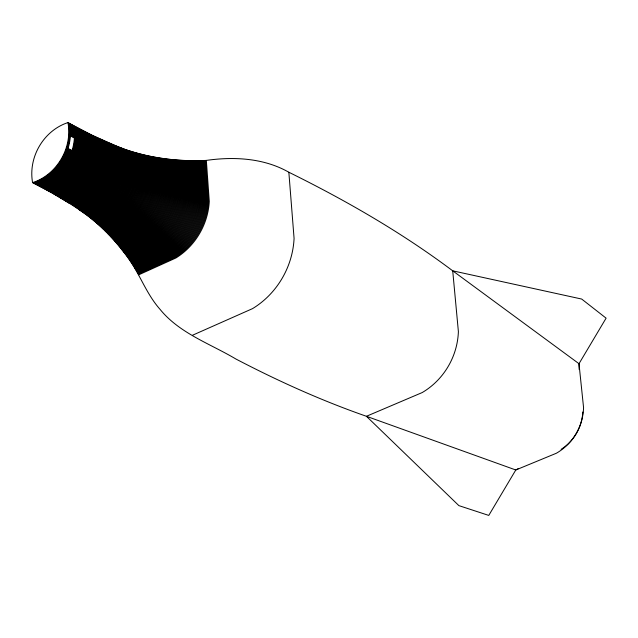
<?xml version="1.0" encoding="UTF-8"?>
<svg xmlns="http://www.w3.org/2000/svg" width="638" height="638" viewBox="0 0 638 638"><rect width="100%" height="100%" fill="white"/><g stroke="black" fill="none" stroke-linecap="round" stroke-linejoin="round"><path stroke-width="0.96" d="M518.415 468.555L515.791 469.983L488.772 515.416L458.881 505.623L366.427 416.287C321.48 400.616 277.977 380.982 235.805 358.963C209.982 343.603 179.517 333.355 160.018 309.31C144.802 292.156 138.382 269.459 123.652 251.962C111.028 235.486 95.931 220.78 78.578 209.328L91.872 203.163A49.03 43.272 -61.9 0 0 116.929 160.656L115.988 145.871L91.784 135.104L67.947 122.584A49.014 42.842 -61.9 0 1 32.586 182.62L51.909 192.867L69.989 203.705L82.43 197.916A48.695 42.898 -61.9 0 0 107.312 155.712L106.442 141.851M42.411 187.668L53.496 182.476A48.671 42.626 -61.9 0 0 78.362 140.28L77.621 127.903M42.977 187.971L54.078 182.771A48.655 42.626 -61.9 0 0 78.929 140.591L78.187 128.206M43.544 188.274L54.653 183.074A48.648 42.618 -61.9 0 0 79.503 140.902L78.753 128.501M44.11 188.577L55.227 183.369A48.632 42.61 -61.9 0 0 80.069 141.205L79.319 128.804M44.676 188.88L55.801 183.672A48.616 42.602 -61.9 0 0 80.635 141.516L79.886 129.099M45.234 189.183L56.375 183.967A48.608 42.594 -61.9 0 0 81.209 141.827L80.46 129.402M45.8 189.486L56.949 184.27A48.592 42.594 -61.9 0 0 81.776 142.138L81.026 129.697M46.359 189.789L57.524 184.565A48.584 42.587 -61.9 0 0 82.342 142.449L81.592 129.993M46.925 190.1L58.098 184.868A48.576 42.587 -61.9 0 0 82.916 142.76L82.158 130.288M47.483 190.403L58.672 185.172A48.568 42.579 -61.9 0 0 83.482 143.064L82.725 130.575M48.041 190.706L59.246 185.467A48.552 42.579 -61.9 0 0 84.049 143.375L83.291 130.87M48.592 191.017L59.82 185.77A48.544 42.571 -61.9 0 0 84.615 143.678L83.857 131.157M49.15 191.32L60.395 186.073A48.536 42.571 -61.9 0 0 85.189 143.989L84.423 131.444M49.708 191.631L60.961 186.368A48.528 42.571 -61.9 0 0 85.755 144.292L84.99 131.739M50.258 191.942L61.535 186.671A48.528 42.571 -61.9 0 0 86.321 144.603L85.556 132.026M50.809 192.245L62.109 186.974A48.52 42.571 -61.9 0 0 86.896 144.906L86.13 132.305M51.359 192.556L62.676 187.269A48.512 42.571 -61.9 0 0 87.462 145.217L86.696 132.592M51.909 192.867L63.25 187.572A48.512 42.571 -61.9 0 0 88.028 145.52L87.262 132.879M52.46 193.178L63.816 187.875A48.504 42.571 -61.9 0 0 88.594 145.823L87.829 133.159M53.01 193.489L64.39 188.178A48.504 42.571 -61.9 0 0 89.16 146.126L88.387 133.438M53.56 193.8L64.956 188.481A48.496 42.571 -61.9 0 0 89.735 146.437L88.953 133.717M54.102 194.112L65.523 188.776A48.496 42.579 -61.9 0 0 90.301 146.74L89.519 133.996M54.645 194.423L66.097 189.079A48.496 42.579 -61.9 0 0 90.867 147.043L90.086 134.275M55.195 194.742L66.663 189.382A48.488 42.587 -61.9 0 0 91.433 147.346L90.652 134.554M55.737 195.053L67.229 189.685A48.488 42.587 -61.9 0 0 92.008 147.649L91.218 134.833M56.28 195.364L67.795 189.988A48.488 42.594 -61.9 0 0 92.574 147.952L91.784 135.104M56.814 195.683L68.37 190.291A48.488 42.594 -61.9 0 0 93.14 148.255L92.35 135.376M57.356 195.994L68.936 190.595A48.496 42.602 -61.9 0 0 93.706 148.558L92.917 135.647M57.898 196.313L69.502 190.898A48.496 42.61 -61.9 0 0 94.272 148.861L93.483 135.918M58.433 196.624L70.068 191.201A48.496 42.618 -61.9 0 0 94.839 149.156L94.041 136.189M58.967 196.943L70.635 191.504A48.496 42.626 -61.9 0 0 95.413 149.459L94.607 136.46M59.501 197.262L71.193 191.807A48.504 42.634 -61.9 0 0 95.979 149.763L95.174 136.731M60.036 197.581L71.759 192.11A48.504 42.642 -61.9 0 0 96.545 150.066L95.74 136.995M60.57 197.9L72.325 192.421A48.512 42.65 -61.9 0 0 97.112 150.361L96.306 137.258M61.104 198.211L72.892 192.724A48.52 42.658 -61.9 0 0 97.678 150.664L96.864 137.521M61.639 198.53L73.458 193.027A48.52 42.666 -61.9 0 0 98.244 150.959L97.431 137.784M62.165 198.849L74.016 193.33A48.528 42.674 -61.9 0 0 98.81 151.262L97.997 138.047M62.691 199.176L74.582 193.633A48.536 42.69 -61.9 0 0 99.376 151.557L98.563 138.31M63.226 199.495L75.14 193.936A48.544 42.698 -61.9 0 0 99.951 151.86L99.121 138.574M63.752 199.814L75.707 194.247A48.552 42.714 -61.9 0 0 100.517 152.155L99.688 138.829M64.278 200.133L76.273 194.55A48.56 42.722 -61.9 0 0 101.083 152.458L100.254 139.092M64.797 200.46L76.831 194.853A48.568 42.738 -61.9 0 0 101.649 152.753L100.812 139.347M65.323 200.779L77.389 195.164A48.576 42.754 -61.9 0 0 102.216 153.048L101.378 139.602M65.85 201.106L77.956 195.467A48.592 42.762 -61.9 0 0 102.782 153.343L101.944 139.858M66.368 201.425L78.514 195.77A48.6 42.778 -61.9 0 0 103.348 153.638L102.503 140.105M66.886 201.752L79.072 196.081A48.608 42.794 -61.9 0 0 103.914 153.941L103.069 140.36M67.405 202.071L79.638 196.384A48.624 42.81 -61.9 0 0 104.48 154.237L103.635 140.615M67.923 202.398L80.197 196.687A48.64 42.826 -61.9 0 0 105.047 154.532L104.193 140.862M68.441 202.724L80.755 196.998A48.648 42.842 -61.9 0 0 105.613 154.827L104.76 141.11M68.96 203.051L81.313 197.302A48.663 42.858 -61.9 0 0 106.179 155.122L105.318 141.357M69.478 203.378L81.871 197.613A48.679 42.874 -61.9 0 0 106.745 155.417L105.884 141.604M70.507 204.032L82.988 198.227A48.711 42.913 -61.9 0 0 107.878 155.999L107.009 142.099M71.017 204.359L83.546 198.53A48.727 42.929 -61.9 0 0 108.444 156.294L107.567 142.338M71.528 204.686L84.104 198.841A48.743 42.953 -61.9 0 0 109.01 156.589L108.133 142.585M72.038 205.013L84.663 199.152A48.759 42.969 -61.9 0 0 109.576 156.884L108.691 142.824M72.549 205.34L85.213 199.455A48.775 42.993 -61.9 0 0 110.143 157.171L109.257 143.064M73.059 205.675L85.771 199.766A48.791 43.009 -61.9 0 0 110.709 157.466L109.816 143.303M73.561 206.002L86.329 200.069A48.815 43.033 -61.9 0 0 111.275 157.761L110.382 143.542M74.072 206.329L86.888 200.38A48.831 43.057 -61.9 0 0 111.841 158.049L110.94 143.781M74.574 206.664L87.438 200.691A48.855 43.073 -61.9 0 0 112.408 158.344L111.506 144.013M75.077 206.991L87.996 201.002A48.871 43.097 -61.9 0 0 112.974 158.631L112.065 144.252M112.623 144.483L113.54 158.926A48.895 43.121 -61.9 0 1 88.546 201.305L75.579 207.326L76.082 207.661L89.105 201.616A48.919 43.145 -61.9 0 0 114.106 159.213L113.189 144.714M77.086 208.323L90.213 202.238A48.959 43.193 -61.9 0 0 115.231 159.795L114.306 145.177M77.589 208.658L90.763 202.541A48.982 43.224 -61.9 0 0 115.797 160.082L114.872 145.408M78.083 208.993L91.314 202.852A49.006 43.248 -61.9 0 0 116.363 160.369L115.43 145.639M79.08 209.663L92.422 203.474A49.054 43.296 -61.9 0 0 117.496 160.943L116.555 146.094L115.988 145.871M79.575 209.998L92.973 203.785A49.086 43.328 -61.9 0 0 118.062 161.239L117.113 146.317L116.555 146.094M80.069 210.333L93.523 204.096A49.11 43.352 -61.9 0 0 118.628 161.526L117.671 146.541L117.113 146.317M80.563 210.668L94.073 204.407A49.134 43.384 -61.9 0 0 119.186 161.813L118.229 146.764L117.671 146.541M81.05 211.011L94.623 204.718A49.166 43.408 -61.9 0 0 119.753 162.1L118.796 146.987L118.229 146.764M81.544 211.345L95.174 205.029A49.19 43.44 -61.9 0 0 120.319 162.387L119.354 147.211L118.796 146.987M82.031 211.68L95.724 205.34A49.222 43.472 -61.9 0 0 120.885 162.674L119.912 147.434L119.354 147.211M82.525 212.023L96.274 205.651A49.246 43.504 -61.9 0 0 121.451 162.953L120.47 147.649L119.912 147.434M83.012 212.358L96.824 205.962A49.278 43.528 -61.9 0 0 122.017 163.24L121.037 147.872L120.47 147.649M83.498 212.701L97.375 206.273A49.309 43.559 -61.9 0 0 122.576 163.527L121.595 148.088L121.037 147.872M83.985 213.036L97.925 206.584A49.341 43.591 -61.9 0 0 123.142 163.814L122.153 148.303L121.595 148.088M84.471 213.379L98.475 206.895A49.365 43.623 -61.9 0 0 123.708 164.102L122.711 148.518L122.153 148.303M84.958 213.722L99.018 207.206A49.397 43.655 -61.9 0 0 124.274 164.381L123.27 148.734L122.711 148.518M85.436 214.057L99.568 207.517A49.429 43.687 -61.9 0 0 124.841 164.668L123.828 148.941L123.27 148.734M85.923 214.4L100.118 207.829A49.469 43.727 -61.9 0 0 125.399 164.947L124.386 149.156L123.828 148.941M86.616 214.942L100.94 208.315A49.533 43.791 -61.9 0 0 126.26 165.37L125.239 149.444L124.386 149.156M87.318 215.469L101.753 208.793A49.605 43.862 -61.9 0 0 127.114 165.792L126.077 149.731L125.239 149.444M88.012 216.003L102.574 209.272A49.676 43.926 -61.9 0 0 127.967 166.207L126.922 150.01L126.077 149.731M88.706 216.545L103.388 209.75A49.748 43.998 -61.9 0 0 128.82 166.63L127.767 150.289L126.922 150.01M89.392 217.087L104.209 210.237A49.82 44.07 -61.9 0 0 129.681 167.044L128.613 150.568L127.767 150.289M90.078 217.63L105.023 210.715A49.9 44.15 -61.9 0 0 130.535 167.459L129.458 150.839L128.613 150.568M90.763 218.172L105.844 211.202A49.971 44.221 -61.9 0 0 131.396 167.874L130.311 151.102L129.458 150.839M91.441 218.722L106.658 211.688A50.059 44.301 -61.9 0 0 132.249 168.296L131.157 151.365L130.311 151.102M92.119 219.273L107.479 212.175A50.139 44.381 -61.9 0 0 133.111 168.711L132.002 151.629L131.157 151.365M92.789 219.823L108.293 212.661A50.227 44.469 -61.9 0 0 133.972 169.118L132.856 151.884L132.002 151.629M93.459 220.381L109.106 213.156A50.314 44.548 -61.9 0 0 134.833 169.533L133.701 152.131L132.856 151.884M94.129 220.939L109.919 213.642A50.402 44.636 -61.9 0 0 135.695 169.947L134.554 152.386L133.701 152.131M94.791 221.498L110.741 214.137A50.498 44.732 -61.9 0 0 136.564 170.362L135.408 152.626L134.554 152.386M95.453 222.064L111.554 214.631A50.593 44.82 -61.9 0 0 137.425 170.769L136.253 152.865L135.408 152.626M96.107 222.63L112.368 215.126A50.689 44.915 -61.9 0 0 138.286 171.175L137.106 153.104L136.253 152.865M96.761 223.196L113.181 215.628A50.793 45.011 -61.9 0 0 139.156 171.59L137.96 153.335L137.106 153.104M97.415 223.771L113.995 216.123A50.896 45.107 -61.9 0 0 140.025 171.997L138.813 153.567L137.96 153.335M98.061 224.337L114.808 216.617A51 45.202 -61.9 0 0 140.894 172.404L139.674 153.79L138.813 153.567M98.707 224.919L115.622 217.119A51.104 45.306 -61.9 0 0 141.764 172.81L140.527 154.013L139.674 153.79M99.353 225.493L116.435 217.622A51.215 45.41 -61.9 0 0 142.633 173.217L141.381 154.229L140.527 154.013M99.991 226.075L117.248 218.124A51.327 45.513 -61.9 0 0 143.502 173.624L142.234 154.444L141.381 154.229M100.629 226.657L118.062 218.627A51.439 45.625 -61.9 0 0 144.371 174.03L143.095 154.651L142.234 154.444M101.259 227.248L118.875 219.137A51.55 45.729 -61.9 0 0 145.241 174.437L143.949 154.859L143.095 154.651M101.889 227.83L119.689 219.639A51.67 45.84 -61.9 0 0 146.118 174.836L144.81 155.066L143.949 154.859M102.519 228.42L120.502 220.15A51.79 45.96 -61.9 0 0 146.987 175.243L145.671 155.265L144.81 155.066M103.141 229.018L121.308 220.66A51.917 46.072 -61.9 0 0 147.864 175.641L146.533 155.457L145.671 155.265M103.763 229.616L122.121 221.171A52.037 46.191 -61.9 0 0 148.742 176.048L147.394 155.648L146.533 155.457M104.385 230.214L122.935 221.681A52.164 46.311 -61.9 0 0 149.619 176.447L148.247 155.839L147.394 155.648M104.999 230.812L123.74 222.191A52.292 46.43 -61.9 0 0 150.496 176.846L149.109 156.023L148.247 155.839M105.613 231.419L124.554 222.702A52.428 46.55 -61.9 0 0 151.373 177.244L149.978 156.198L149.109 156.023M106.219 232.017L125.367 223.22A52.555 46.678 -61.9 0 0 152.251 177.643L150.839 156.382L149.978 156.198M106.825 232.631L126.172 223.739A52.691 46.805 -61.9 0 0 153.136 178.042L151.7 156.549L150.839 156.382M107.431 233.237L126.986 224.257A52.834 46.933 -61.9 0 0 154.013 178.441L152.562 156.717L151.7 156.549M108.029 233.851L127.791 224.775A52.97 47.068 -61.9 0 0 154.898 178.839L153.431 156.884L152.562 156.717M108.627 234.465L128.605 225.294A53.113 47.204 -61.9 0 0 155.776 179.23L154.292 157.052L153.431 156.884M109.218 235.087L129.41 225.812A53.257 47.34 -61.9 0 0 156.661 179.629L155.162 157.203L154.292 157.052M109.808 235.701L130.216 226.338A53.409 47.475 -61.9 0 0 157.546 180.02L156.031 157.363L155.162 157.203M110.398 236.323L131.029 226.857A53.552 47.611 -61.9 0 0 158.431 180.418L156.892 157.514L156.031 157.363M110.988 236.953L131.835 227.383A53.704 47.754 -61.9 0 0 159.317 180.809L157.761 157.658L156.892 157.514M111.57 237.575L132.64 227.91A53.855 47.898 -61.9 0 0 160.202 181.2L158.631 157.801L157.761 157.658M112.144 238.205L133.454 228.436A54.015 48.041 -61.9 0 0 161.095 181.591L159.5 157.945L158.631 157.801M112.727 238.835L134.259 228.962A54.166 48.185 -61.9 0 0 161.98 181.982L160.369 158.08L159.5 157.945M113.301 239.473L135.065 229.497A54.326 48.336 -61.9 0 0 162.873 182.372L161.239 158.216L160.369 158.08M113.867 240.111L135.87 230.023A54.493 48.488 -61.9 0 0 163.759 182.763L162.108 158.344L161.239 158.216M114.433 240.749L136.676 230.557A54.653 48.64 -61.9 0 0 164.652 183.154L162.977 158.471L162.108 158.344M114.999 241.387L137.481 231.092A54.82 48.799 -61.9 0 0 165.545 183.545L163.854 158.591L162.977 158.471M115.566 242.033L138.286 231.626A54.988 48.951 -61.9 0 0 166.438 183.927L164.724 158.71L163.854 158.591M116.124 242.679L139.092 232.16A55.155 49.11 -61.9 0 0 167.331 184.318L165.601 158.822L164.724 158.71M116.682 243.325L139.897 232.695A55.331 49.27 -61.9 0 0 168.225 184.701L166.47 158.934L165.601 158.822M117.233 243.979L140.703 233.237A55.506 49.437 -61.9 0 0 169.118 185.092L167.347 159.045L166.47 158.934M117.783 244.633L141.508 233.771A55.681 49.597 -61.9 0 0 170.019 185.475L168.225 159.149L167.347 159.045M118.333 245.287L142.314 234.313A55.857 49.764 -61.9 0 0 170.912 185.857L169.094 159.253L168.225 159.149M118.875 245.941L143.119 234.856A56.04 49.931 -61.9 0 0 171.813 186.24L169.971 159.348L169.094 159.253M119.418 246.603L143.917 235.398A56.224 50.099 -61.9 0 0 172.707 186.623L170.848 159.444L169.971 159.348M119.96 247.265L144.722 235.94A56.407 50.274 -61.9 0 0 173.608 187.006L171.726 159.532L170.848 159.444M120.494 247.927L145.528 236.483A56.599 50.45 -61.9 0 0 174.509 187.389L172.603 159.62L171.726 159.532M121.029 248.597L146.333 237.033A56.782 50.625 -61.9 0 0 175.41 187.771L173.48 159.699L172.603 159.62M121.555 249.259L147.131 237.575A56.973 50.801 -61.9 0 0 176.311 188.146L174.357 159.779L173.48 159.699M122.081 249.936L147.936 238.126A57.165 50.984 -61.9 0 0 177.212 188.529L175.243 159.859L174.357 159.779M122.608 250.606L148.734 238.676A57.364 51.16 -61.9 0 0 178.114 188.904L176.12 159.931L175.243 159.859M123.134 251.284L149.539 239.226A57.564 51.343 -61.9 0 0 179.023 189.287L176.997 160.002L176.12 159.931M123.652 251.962L150.337 239.776A57.763 51.526 -61.9 0 0 179.924 189.661L177.882 160.066L176.997 160.002M124.171 252.64L151.142 240.327A57.962 51.718 -61.9 0 0 180.833 190.036L178.76 160.13L177.882 160.066M124.681 253.318L151.94 240.885A58.162 51.909 -61.9 0 0 181.734 190.419L179.645 160.186L178.76 160.13M125.192 254.004L152.745 241.443A58.369 52.093 -61.9 0 0 182.643 190.794L180.53 160.242L179.645 160.186M125.702 254.69L153.543 241.993A58.576 52.292 -61.9 0 0 183.553 191.169L181.407 160.297L180.53 160.242M126.204 255.383L154.348 242.552A58.784 52.483 -61.9 0 0 184.462 191.544L182.293 160.345L181.407 160.297M126.707 256.069L155.146 243.11A58.999 52.683 -61.9 0 0 185.371 191.918L183.178 160.393L182.293 160.345M127.209 256.763L155.943 243.668A59.214 52.874 -61.9 0 0 186.28 192.285L184.063 160.433L183.178 160.393M127.704 257.457L156.741 244.234A59.43 53.074 -61.9 0 0 187.189 192.66L184.948 160.473L184.063 160.433M128.198 258.159L157.546 244.793A59.645 53.281 -61.9 0 0 188.098 193.035L185.833 160.505L184.948 160.473M128.693 258.861L158.344 245.359A59.868 53.48 -61.9 0 0 189.015 193.402L186.719 160.537L185.833 160.505M129.179 259.562L159.141 245.917A60.084 53.688 -61.9 0 0 189.925 193.777L187.604 160.569L186.719 160.537M129.666 260.264L159.939 246.483A60.307 53.895 -61.9 0 0 190.842 194.143L188.497 160.593L187.604 160.569M130.144 260.966L160.736 247.05A60.538 54.102 -61.9 0 0 191.759 194.51L189.382 160.617L188.497 160.593M130.631 261.676L161.534 247.616A60.762 54.318 -61.9 0 0 192.676 194.877L190.268 160.632L189.382 160.617M131.101 262.385L162.331 248.19A60.993 54.525 -61.9 0 0 193.593 195.244L191.161 160.648L190.268 160.632M131.58 263.103L163.129 248.756A61.224 54.74 -61.9 0 0 194.51 195.611L192.046 160.656L191.161 160.648M132.05 263.813L163.926 249.322A61.455 54.956 -61.9 0 0 195.427 195.978L192.939 160.664L192.046 160.656M132.521 264.531L164.724 249.897A61.695 55.179 -61.9 0 0 196.344 196.344L193.824 160.672L192.939 160.664M132.991 265.249L165.521 250.471A61.926 55.394 -61.9 0 0 197.262 196.711L194.718 160.672L193.824 160.672M133.454 265.974L166.311 251.045A62.165 55.618 -61.9 0 0 198.187 197.078L195.611 160.672L194.718 160.672M133.916 266.7L167.108 251.619A62.412 55.841 -61.9 0 0 199.104 197.437L196.504 160.664L195.611 160.672M134.371 267.418L167.906 252.193A62.652 56.064 -61.9 0 0 200.029 197.804L197.397 160.656L196.504 160.664M134.825 268.151L168.703 252.776A62.899 56.296 -61.9 0 0 200.946 198.163L198.29 160.648L197.397 160.656M135.28 268.877L169.493 253.35A63.146 56.519 -61.9 0 0 201.871 198.53L199.184 160.632L198.29 160.648M135.734 269.611L170.29 253.932A63.393 56.75 -61.9 0 0 202.796 198.889L200.077 160.617L199.184 160.632M136.181 270.345L171.088 254.506A63.648 56.981 -61.9 0 0 203.721 199.247L200.97 160.593L200.077 160.617M136.62 271.078L171.877 255.088A63.896 57.221 -61.9 0 0 204.646 199.606L201.863 160.569L200.97 160.593M137.066 271.82L172.675 255.671A64.151 57.452 -61.9 0 0 205.572 199.973L202.756 160.537L201.863 160.569M137.505 272.562L173.464 256.253A64.414 57.691 -61.9 0 0 206.497 200.332L203.658 160.513L202.756 160.537M137.944 273.303L174.262 256.843A64.669 57.93 -61.9 0 0 207.43 200.683L204.551 160.473L203.658 160.513M138.374 274.045L175.051 257.425A64.932 58.17 -61.9 0 0 208.355 201.042L205.452 160.441L204.551 160.473M138.813 274.787L175.849 258.015A65.196 58.417 -61.9 0 0 209.28 201.401L206.345 160.393C234.09 156.462 264.02 158.072 288.847 172.244C346.051 200.492 401.629 232.487 452.717 270.823L579.001 363.716L583.563 407.562A52.787 50.857 -61.9 0 1 556.376 453.243L515.791 469.983L366.427 416.287L422.204 392.561A70.236 65.929 -61.9 0 0 458.387 331.593L452.717 270.823L581.681 299.055L606.1 318.155L579.001 363.716L579.137 369.434M192.477 335.253L252.536 308.632A80.739 73.33 -61.9 0 0 294.078 238.405L288.847 172.244M205.452 160.441L206.345 160.393M76.082 207.661L76.584 207.988L89.655 201.927A48.935 43.169 -61.9 0 0 114.665 159.5L113.747 144.954M73.067 125.439L73.809 137.776M72.501 125.128L73.234 137.457M71.934 124.817L72.668 137.146M71.36 124.498L72.094 136.827M70.794 124.187L71.528 136.516M70.22 123.868L70.954 136.197M73.641 125.75A48.823 42.73 -61.9 0 1 38.408 185.578M32.586 182.62A49.549 43.783 -62.1 0 1 67.947 122.584M68.513 122.911A48.99 42.826 -61.9 0 1 33.176 182.915M77.062 127.592A48.767 42.706 -61.9 0 1 41.845 187.381M76.496 127.289A48.775 42.706 -61.9 0 1 41.271 187.078M75.922 126.986A48.783 42.714 -61.9 0 1 40.704 186.774M75.356 126.675A48.791 42.714 -61.9 0 1 40.13 186.479M74.782 126.372A48.799 42.714 -61.9 0 1 39.556 186.176M74.215 126.061A48.815 42.722 -61.9 0 1 38.982 185.873M69.654 123.549A48.943 42.802 -61.9 0 1 34.348 183.497M69.087 123.23A48.966 42.81 -61.9 0 1 33.758 183.21M68.641 148.67A48.927 42.786 -61.9 0 1 34.93 183.792M69.215 148.981A48.903 42.77 -61.9 0 1 35.513 184.087M69.781 149.292A48.887 42.762 -61.9 0 1 36.095 184.382M70.355 149.603A48.871 42.754 -61.9 0 1 36.669 184.677M70.93 149.914A48.855 42.738 -61.9 0 1 37.251 184.972M71.504 150.217A48.839 42.73 -61.9 0 1 37.825 185.267M582.805 411.996A45.497 43.886 -61.9 0 1 561.121 449.335"/></g></svg>
